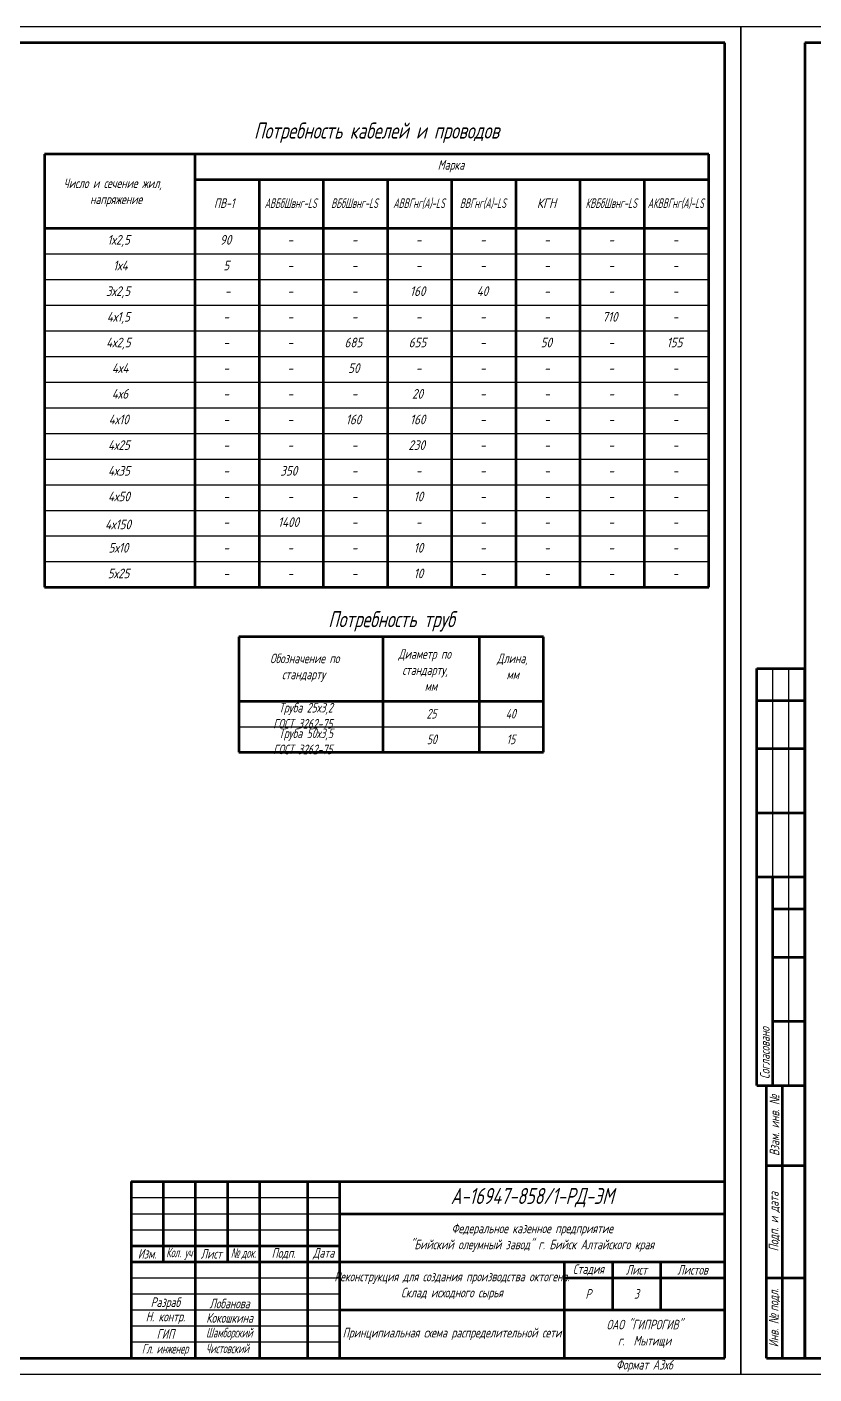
# Model space of a CAD drawing. Header units: millimetres. Extents: x -10490 to 5162, y -5053 to 76.
# Drawn here: x -7741.5 to -7496.2, y -344.1 to 75.9 of the extents above; entities that cross this region are included whole.
import ezdxf
from ezdxf.enums import TextEntityAlignment as Align

# ---------------------------------------------------------------- set-up
doc = ezdxf.new("R2010")
doc.units = ezdxf.units.MM
for name, color, linetype, lineweight in [('Рамка толстая', 7, 'Continuous', 60), ('Рамка тонкая', 5, 'Continuous', 25), ('ТаБлица', 253, 'Continuous', 25), ('Текст', 2, 'Continuous', 25), ('Штампы', 252, 'Continuous', 25)]:
    doc.layers.add(name, color=color, linetype=linetype, lineweight=lineweight)
doc.styles.add('SIMPLEX', font='simplex.shx', dxfattribs={"width": 0.7, "oblique": 15})

# ---------------------------------------------------------------- blocks, each defined once
blk = doc.blocks.new('A$C4AAC7058')
at = {"layer": 'Рамка толстая'}
for p, q in [((1778, 415), (20, 415)), ((1778, 5), (1778, 415)), ((20, 5), (1778, 5))]:
    blk.add_line(p, q, dxfattribs=at)
at = {"layer": 'Рамка тонкая'}
for p, q in [((1783, 420), (0, 420)), ((1783, 0), (1783, 420)), ((0, 0), (1783, 0))]:
    blk.add_line(p, q, dxfattribs=at)
blk = doc.blocks.new('A$C0CDB385D')
at = {"layer": 'Рамка толстая'}
for p, q in [((20, 415), (20, 5)), ((589, 415), (20, 415)), ((20, 5), (589, 5))]:
    blk.add_line(p, q, dxfattribs=at)
at = {"layer": 'Рамка тонкая'}
for p, q in [((0, 420), (0, 0)), ((594, 420), (0, 420)), ((0, 0), (594, 0))]:
    blk.add_line(p, q, dxfattribs=at)

msp = doc.modelspace()

# ---------------------------------------------------------------- linework, layer by layer
at = {"layer": 'Рамка тонкая'}
for p, q in [((-7736.04361, 5.14162), (-7529.04361, 5.14162)), ((-7736.04361, -2.85838), (-7529.04361, -2.85838)), ((-7736.04361, -10.85838), (-7529.04361, -10.85838)), ((-7736.04361, -18.85838), (-7529.04361, -18.85838)), ((-7736.04361, -26.85838), (-7529.04361, -26.85838)), ((-7736.04361, -34.85838), (-7529.04361, -34.85838)), ((-7736.04361, -42.85838), (-7529.04361, -42.85838)), ((-7736.04361, -50.85838), (-7529.04361, -50.85838)), ((-7736.04361, -58.85838), (-7529.04361, -58.85838)), ((-7736.04361, -66.85838), (-7529.04361, -66.85838)), ((-7736.04361, -74.85838), (-7529.04361, -74.85838)), ((-7736.04361, -82.85838), (-7529.04361, -82.85838)), ((-7736.04361, -90.85838), (-7529.04361, -90.85838)), ((-7675.47506, -142.30726), (-7580.47506, -142.30726))]:
    msp.add_line(p, q, dxfattribs=at)
at = {"layer": 'ТаБлица', "lineweight": 60}
for p, q in [((-7529.04361, 36.14162), (-7736.04361, 36.14162)), ((-7736.04361, 36.14162), (-7736.04361, -98.85838)), ((-7689.04361, -98.85838), (-7689.04361, 36.14162)), ((-7529.04361, -98.85838), (-7529.04361, 36.14162)), ((-7529.04361, 28.14162), (-7689.04361, 28.14162)), ((-7669.04361, -98.85838), (-7669.04361, 28.14162)), ((-7649.04361, -98.85838), (-7649.04361, 28.14162)), ((-7629.04361, -98.85838), (-7629.04361, 28.14162)), ((-7609.04361, -98.85838), (-7609.04361, 28.14162)), ((-7589.04361, -98.85838), (-7589.04361, 28.14162)), ((-7569.04361, -98.85838), (-7569.04361, 28.14162)), ((-7549.04361, -98.85838), (-7549.04361, 28.14162)), ((-7736.04361, 13.14162), (-7529.04361, 13.14162)), ((-7736.04361, -98.85838), (-7529.04361, -98.85838)), ((-7675.47506, -114.30726), (-7675.47506, -150.30726)), ((-7580.47506, -114.30726), (-7675.47506, -114.30726)), ((-7630.47506, -150.30726), (-7630.47506, -114.30726)), ((-7600.47506, -150.30726), (-7600.47506, -114.30726)), ((-7580.47506, -150.30726), (-7580.47506, -114.30726)), ((-7675.47506, -134.30726), (-7630.47506, -134.30726)), ((-7630.47506, -134.30726), (-7600.47506, -134.30726)), ((-7600.47506, -134.30726), (-7580.47506, -134.30726)), ((-7675.47506, -150.30726), (-7580.47506, -150.30726))]:
    msp.add_line(p, q, dxfattribs=at)
at = {"layer": 'Штампы', "lineweight": 60}
for p, q in [((-7514.04361, -254.14685), (-7514.04361, -124.14685)), ((-7514.04361, -124.14685), (-7499.04361, -124.14685)), ((-7499.04361, -254.14685), (-7499.04361, -124.14685)), ((-7514.04361, -134.14685), (-7499.04361, -134.14685)), ((-7514.04361, -149.14685), (-7499.04361, -149.14685)), ((-7514.04361, -169.14685), (-7499.04361, -169.14685)), ((-7514.04361, -189.14685), (-7499.04361, -189.14685)), ((-7509.04361, -254.14685), (-7509.04361, -189.14685)), ((-7509.04361, -199.14685), (-7499.04361, -199.14685)), ((-7509.04361, -214.14685), (-7499.04361, -214.14685)), ((-7509.04361, -234.14685), (-7499.04361, -234.14685)), ((-7514.04361, -254.14685), (-7499.04361, -254.14685)), ((-7511.04361, -339.14685), (-7511.04361, -254.14685)), ((-7511.04361, -254.14685), (-7499.04361, -254.14685)), ((-7506.04361, -339.14685), (-7506.04361, -254.14685)), ((-7499.04361, -339.14685), (-7499.04361, -254.14685)), ((-7511.04361, -279.14685), (-7499.04361, -279.14685)), ((-7709.04362, -284.14683), (-7524.04362, -284.14683)), ((-7709.04362, -284.14683), (-7709.04362, -339.14683)), ((-7699.04362, -284.14683), (-7699.04362, -309.14683)), ((-7689.04362, -284.14683), (-7689.04362, -339.14683)), ((-7679.04362, -284.14683), (-7679.04362, -309.14683)), ((-7669.04362, -284.14683), (-7669.04362, -339.14683)), ((-7654.04362, -284.14683), (-7654.04362, -339.14683)), ((-7644.04362, -284.14683), (-7644.04362, -339.14683)), ((-7644.04362, -294.14683), (-7524.04362, -294.14683)), ((-7709.04362, -304.14683), (-7644.04362, -304.14683)), ((-7709.04362, -309.14683), (-7524.04362, -309.14683)), ((-7574.04362, -309.14683), (-7574.04362, -339.14683)), ((-7559.04362, -309.14683), (-7559.04362, -324.14683)), ((-7544.04362, -309.14683), (-7544.04362, -324.14683)), ((-7574.04362, -314.14683), (-7524.04362, -314.14683)), ((-7511.04361, -314.14685), (-7499.04361, -314.14685)), ((-7644.04362, -324.14683), (-7524.04362, -324.14683)), ((-7511.04361, -339.14685), (-7499.04361, -339.14685))]:
    msp.add_line(p, q, dxfattribs=at)
at = {"layer": 'Штампы', "color": 5, "lineweight": 25}
for p, q in [((-7509.04361, -189.14685), (-7509.04361, -124.14685)), ((-7504.04361, -254.14685), (-7504.04361, -124.14685)), ((-7709.04362, -289.14683), (-7644.04362, -289.14683)), ((-7709.04362, -294.14683), (-7644.04362, -294.14683)), ((-7709.04362, -299.14683), (-7644.04362, -299.14683)), ((-7709.04362, -314.14683), (-7644.04362, -314.14683)), ((-7709.04362, -319.14683), (-7644.04362, -319.14683)), ((-7709.04362, -324.14683), (-7644.04362, -324.14683)), ((-7709.04362, -329.14683), (-7644.04362, -329.14683)), ((-7709.04362, -334.14683), (-7644.04362, -334.14683))]:
    msp.add_line(p, q, dxfattribs=at)

# ---------------------------------------------------------------- block references
for name, p in [('A$C4AAC7058', (-9302.04361, -344.14685)), ('A$C0CDB385D', (-7519.0436, -344.14684))]:
    msp.add_blockref(name, p)

# ---------------------------------------------------------------- texts
at = {"layer": 'Текст', "style": 'SIMPLEX', "oblique": 15, "width": 0.7}
for s, p in [('Потребность кабелей и проводов', (-7632.54361, 41.03001)), ('Потребность труб', (-7627.90857, -111.29582))]:
    msp.add_text(s, height=5, dxfattribs=at).set_placement(p, align=Align.CENTER)
at = {"layer": 'Текст', "char_height": 3, "attachment_point": 1, "style": 'SIMPLEX'}
for s, width, heights, insert in [('\\pi75.009;Марка', 159.4541864, [4.4326], (-7688.4978, 34.34918)), ('\\pi4.9723;Число и сечение жил, \\P\\pi13.209;напряжение', 45, [10.20556], (-7735.04361, 28.61203)), ('\\pi5.2752;ПВ-1', 18.4541864, [4.4326], (-7688.4978, 22.40719)), ('\\pi1.0254;{\\W0.5;АВБбШвнг-LS}', 18.4541864, [4.4326], (-7668.4978, 22.40719)), ('\\pi1.7754;{\\W0.5;ВБбШвнг-LS}', 18.4541864, [4.4326], (-7648.4978, 22.40719)), ('\\pi1.1326;{\\W0.5;АВВГнг(А)-LS}', 18.4541864, [4.4326], (-7628.4978, 22.40719)), ('\\pi1.8826;{\\W0.5;ВВГнг(А)-LS}', 18.4541864, [4.4326], (-7608.4978, 22.40719)), ('\\pi5.9109;{\\W0.8;КГН}', 18.4541864, [4.4326], (-7588.4978, 22.40719)), ('\\pi1.0612;{\\W0.5;КВБбШвнг-LS}', 18.4541864, [4.4326], (-7568.4978, 22.40719)), ('\\pi0.4183;{\\W0.5;АКВВГнг(А)-LS}', 18.4541864, [4.4326], (-7548.4978, 22.40719)), ('\\pi19.054;{\\W0.8;1х2,5}', 46.4541864, [4.4326], (-7735.4978, 10.96822)), ('\\pi7.1306;{\\W0.8;90}', 18.4541864, [4.4326], (-7688.4978, 10.96822)), ('\\pi8.1985;{\\W0.8;-}', 18.4541864, [4.4326], (-7668.4978, 10.96822)), ('\\pi8.1985;{\\W0.8;-}', 18.4541864, [4.4326], (-7648.4978, 10.96822)), ('\\pi8.1985;{\\W0.8;-}', 18.4541864, [4.4326], (-7628.4978, 10.96822)), ('\\pi8.1985;{\\W0.8;-}', 18.4541864, [4.4326], (-7608.4978, 10.96822)), ('\\pi8.1985;{\\W0.8;-}', 18.4541864, [4.4326], (-7588.4978, 10.96822)), ('\\pi8.1985;{\\W0.8;-}', 18.4541864, [4.4326], (-7568.4978, 10.96822)), ('\\pi8.1985;{\\W0.8;-}', 18.4541864, [4.4326], (-7548.4978, 10.96822)), ('\\pi20.865;{\\W0.8;1х4}', 46.4541864, [4.4326], (-7735.4978, 2.96822)), ('\\pi8.216;{\\W0.8;5}', 18.4541864, [4.4326], (-7688.4978, 2.96822)), ('\\pi8.1985;{\\W0.8;-}', 18.4541864, [4.4326], (-7668.4978, 2.96822)), ('\\pi8.1985;{\\W0.8;-}', 18.4541864, [4.4326], (-7648.4978, 2.96822)), ('\\pi8.1985;{\\W0.8;-}', 18.4541864, [4.4326], (-7628.4978, 2.96822)), ('\\pi8.1985;{\\W0.8;-}', 18.4541864, [4.4326], (-7608.4978, 2.96822)), ('\\pi8.1985;{\\W0.8;-}', 18.4541864, [4.4326], (-7588.4978, 2.96822)), ('\\pi8.1985;{\\W0.8;-}', 18.4541864, [4.4326], (-7568.4978, 2.96822)), ('\\pi8.1985;{\\W0.8;-}', 18.4541864, [4.4326], (-7548.4978, 2.96822)), ('\\pi18.616;{\\W0.8;3х2,5}', 46.4541864, [4.4326], (-7735.4978, -5.03178)), ('\\pi8.1985;{\\W0.8;-}', 18.4541864, [4.4326], (-7688.00727, -5.03178)), ('\\pi8.1985;{\\W0.8;-}', 18.4541864, [4.4326], (-7668.4978, -5.03178)), ('\\pi8.1985;{\\W0.8;-}', 18.4541864, [4.4326], (-7648.4978, -5.03178)), ('\\pi6.3874;{\\W0.8;160}', 18.4541864, [4.4326], (-7628.4978, -5.03178)), ('\\pi7.15;{\\W0.8;40}', 18.4541864, [4.4326], (-7608.4978, -5.03178)), ('\\pi8.1985;{\\W0.8;-}', 18.4541864, [4.4326], (-7588.4978, -5.03178)), ('\\pi8.1985;{\\W0.8;-}', 18.4541864, [4.4326], (-7568.4978, -5.03178)), ('\\pi8.1985;{\\W0.8;-}', 18.4541864, [4.4326], (-7548.4978, -5.03178)), ('\\pi18.902;{\\W0.8;4х1,5}', 46.4541864, [4.4326], (-7735.4978, -13.03178)), ('\\pi8.1985;{\\W0.8;-}', 18.4541864, [4.4326], (-7688.4978, -13.03178)), ('\\pi8.1985;{\\W0.8;-}', 18.4541864, [4.4326], (-7668.4978, -13.03178)), ('\\pi8.1985;{\\W0.8;-}', 18.4541864, [4.4326], (-7648.4978, -13.03178)), ('\\pi8.1985;{\\W0.8;-}', 18.4541864, [4.4326], (-7628.4978, -13.03178)), ('\\pi8.1985;{\\W0.8;-}', 18.4541864, [4.4326], (-7608.4978, -13.03178)), ('\\pi8.1985;{\\W0.8;-}', 18.4541864, [4.4326], (-7588.4978, -13.03178)), ('\\pi6.3303;{\\W0.8;710}', 18.4541864, [4.4326], (-7568.4978, -13.03178)), ('\\pi8.1985;{\\W0.8;-}', 18.4541864, [4.4326], (-7548.4978, -13.03178)), ('\\pi18.673;{\\W0.8;4х2,5}', 46.4541864, [4.4326], (-7735.4978, -21.03178)), ('\\pi8.1985;{\\W0.8;-}', 18.4541864, [4.4326], (-7688.4978, -21.03178)), ('\\pi8.1985;{\\W0.8;-}', 18.4541864, [4.4326], (-7668.4978, -21.03178)), ('\\pi5.9683;{\\W0.8;685}', 18.4541864, [4.4326], (-7648.4978, -21.03178)), ('\\pi5.9683;{\\W0.8;655}', 18.4541864, [4.4326], (-7628.4978, -21.03178)), ('\\pi8.1985;{\\W0.8;-}', 18.4541864, [4.4326], (-7608.4978, -21.03178)), ('\\pi7.0926;{\\W0.8;50}', 18.4541864, [4.4326], (-7588.4978, -21.03178)), ('\\pi8.1985;{\\W0.8;-}', 18.4541864, [4.4326], (-7568.4978, -21.03178)), ('\\pi6.368;{\\W0.8;155}', 18.4541864, [4.4326], (-7548.4978, -21.03178)), ('\\pi20.484;{\\W0.8;4х4}', 46.4541864, [4.4326], (-7735.4978, -29.03178)), ('\\pi7.0926;{\\W0.8;50}', 18.4541864, [4.4326], (-7648.4978, -29.03178)), ('\\pi8.1985;{\\W0.8;-}', 18.4541864, [4.4326], (-7688.4978, -29.03178)), ('\\pi8.1985;{\\W0.8;-}', 18.4541864, [4.4326], (-7668.4978, -29.03178)), ('\\pi8.1985;{\\W0.8;-}', 18.4541864, [4.4326], (-7628.4978, -29.03178)), ('\\pi8.1985;{\\W0.8;-}', 18.4541864, [4.4326], (-7608.4978, -29.03178)), ('\\pi8.1985;{\\W0.8;-}', 18.4541864, [4.4326], (-7588.4978, -29.03178)), ('\\pi8.1985;{\\W0.8;-}', 18.4541864, [4.4326], (-7568.4978, -29.03178)), ('\\pi8.1985;{\\W0.8;-}', 18.4541864, [4.4326], (-7548.4978, -29.03178)), ('\\pi20.445;{\\W0.8;4х6}', 46.4541864, [4.4326], (-7735.4978, -37.03178)), ('\\pi7.016;{\\W0.8;20}', 18.4541864, [4.4326], (-7628.4978, -37.03178)), ('\\pi8.1985;{\\W0.8;-}', 18.4541864, [4.4326], (-7688.4978, -37.03178)), ('\\pi8.1985;{\\W0.8;-}', 18.4541864, [4.4326], (-7668.4978, -37.03178)), ('\\pi8.1985;{\\W0.8;-}', 18.4541864, [4.4326], (-7648.4978, -37.03178)), ('\\pi8.1985;{\\W0.8;-}', 18.4541864, [4.4326], (-7608.4978, -37.03178)), ('\\pi8.1985;{\\W0.8;-}', 18.4541864, [4.4326], (-7588.4978, -37.03178)), ('\\pi8.1985;{\\W0.8;-}', 18.4541864, [4.4326], (-7568.4978, -37.03178)), ('\\pi8.1985;{\\W0.8;-}', 18.4541864, [4.4326], (-7548.4978, -37.03178)), ('\\pi19.493;{\\W0.8;4х10}', 46.4541864, [4.4326], (-7735.4978, -45.03178)), ('\\pi6.3874;{\\W0.8;160}', 18.4541864, [4.4326], (-7648.4978, -45.03178)), ('\\pi6.3874;{\\W0.8;160}', 18.4541864, [4.4326], (-7628.4978, -45.03178)), ('\\pi8.1985;{\\W0.8;-}', 18.4541864, [4.4326], (-7688.4978, -45.03178)), ('\\pi8.1985;{\\W0.8;-}', 18.4541864, [4.4326], (-7668.4978, -45.03178)), ('\\pi8.1985;{\\W0.8;-}', 18.4541864, [4.4326], (-7608.4978, -45.03178)), ('\\pi8.1985;{\\W0.8;-}', 18.4541864, [4.4326], (-7588.4978, -45.03178)), ('\\pi8.1985;{\\W0.8;-}', 18.4541864, [4.4326], (-7568.4978, -45.03178)), ('\\pi8.1985;{\\W0.8;-}', 18.4541864, [4.4326], (-7548.4978, -45.03178)), ('\\pi19.245;{\\W0.8;4х25}', 46.4541864, [4.4326], (-7735.4978, -53.03178)), ('\\pi5.8732;{\\W0.8;230}', 18.4541864, [4.4326], (-7628.4978, -53.03178)), ('\\pi8.1985;{\\W0.8;-}', 18.4541864, [4.4326], (-7688.4978, -53.03178)), ('\\pi8.1985;{\\W0.8;-}', 18.4541864, [4.4326], (-7668.4978, -53.03178)), ('\\pi8.1985;{\\W0.8;-}', 18.4541864, [4.4326], (-7648.4978, -53.03178)), ('\\pi8.1985;{\\W0.8;-}', 18.4541864, [4.4326], (-7608.4978, -53.03178)), ('\\pi8.1985;{\\W0.8;-}', 18.4541864, [4.4326], (-7588.4978, -53.03178)), ('\\pi8.1985;{\\W0.8;-}', 18.4541864, [4.4326], (-7568.4978, -53.03178)), ('\\pi8.1985;{\\W0.8;-}', 18.4541864, [4.4326], (-7548.4978, -53.03178)), ('\\pi19.245;{\\W0.8;4х35}', 46.4541864, [4.4326], (-7735.4978, -61.03178)), ('\\pi8.1985;{\\W0.8;-}', 18.4541864, [4.4326], (-7688.4978, -61.03178)), ('\\pi5.9497;{\\W0.8;350}', 18.4541864, [4.4326], (-7668.4978, -61.03178)), ('\\pi8.1985;{\\W0.8;-}', 18.4541864, [4.4326], (-7648.4978, -61.03178)), ('\\pi8.1985;{\\W0.8;-}', 18.4541864, [4.4326], (-7628.4978, -61.03178)), ('\\pi8.1985;{\\W0.8;-}', 18.4541864, [4.4326], (-7608.4978, -61.03178)), ('\\pi8.1985;{\\W0.8;-}', 18.4541864, [4.4326], (-7588.4978, -61.03178)), ('\\pi8.1985;{\\W0.8;-}', 18.4541864, [4.4326], (-7568.4978, -61.03178)), ('\\pi8.1985;{\\W0.8;-}', 18.4541864, [4.4326], (-7548.4978, -61.03178)), ('\\pi19.264;{\\W0.8;4х50}', 46.4541864, [4.4326], (-7735.4978, -69.03178)), ('\\pi8.1985;{\\W0.8;-}', 18.4541864, [4.4326], (-7688.4978, -69.03178)), ('\\pi8.1985;{\\W0.8;-}', 18.4541864, [4.4326], (-7668.4978, -69.03178)), ('\\pi8.1985;{\\W0.8;-}', 18.4541864, [4.4326], (-7648.4978, -69.03178)), ('\\pi7.5303;{\\W0.8;10}', 18.4541864, [4.4326], (-7628.4978, -69.03178)), ('\\pi8.1985;{\\W0.8;-}', 18.4541864, [4.4326], (-7608.4978, -69.03178)), ('\\pi8.1985;{\\W0.8;-}', 18.4541864, [4.4326], (-7588.4978, -69.03178)), ('\\pi8.1985;{\\W0.8;-}', 18.4541864, [4.4326], (-7568.4978, -69.03178)), ('\\pi8.1985;{\\W0.8;-}', 18.4541864, [4.4326], (-7548.4978, -69.03178)), ('\\pi18.35;{\\W0.8;4х150}', 46.4541864, [4.4326], (-7735.4978, -77.75656)), ('\\pi8.1985;{\\W0.8;-}', 18.4541864, [4.4326], (-7688.4978, -77.03178)), ('\\pi5.2446;{\\W0.8;1400}', 18.4541864, [4.4326], (-7668.4978, -77.03178)), ('\\pi8.1985;{\\W0.8;-}', 18.4541864, [4.4326], (-7648.4978, -77.03178)), ('\\pi8.1985;{\\W0.8;-}', 18.4541864, [4.4326], (-7628.4978, -77.03178)), ('\\pi8.1985;{\\W0.8;-}', 18.4541864, [4.4326], (-7608.4978, -77.03178)), ('\\pi8.1985;{\\W0.8;-}', 18.4541864, [4.4326], (-7588.4978, -77.03178)), ('\\pi8.1985;{\\W0.8;-}', 18.4541864, [4.4326], (-7568.4978, -77.03178)), ('\\pi8.1985;{\\W0.8;-}', 18.4541864, [4.4326], (-7548.4978, -77.03178)), ('\\pi19.435;{\\W0.8;5х10}', 46.4541864, [4.4326], (-7735.4978, -85.03178)), ('\\pi8.1985;{\\W0.8;-}', 18.4541864, [4.4326], (-7688.4978, -85.03178)), ('\\pi8.1985;{\\W0.8;-}', 18.4541864, [4.4326], (-7668.4978, -85.03178)), ('\\pi8.1985;{\\W0.8;-}', 18.4541864, [4.4326], (-7648.4978, -85.03178)), ('\\pi7.5303;{\\W0.8;10}', 18.4541864, [4.4326], (-7628.4978, -85.03178)), ('\\pi8.1985;{\\W0.8;-}', 18.4541864, [4.4326], (-7608.4978, -85.03178)), ('\\pi8.1985;{\\W0.8;-}', 18.4541864, [4.4326], (-7588.4978, -85.03178)), ('\\pi8.1985;{\\W0.8;-}', 18.4541864, [4.4326], (-7568.4978, -85.03178)), ('\\pi8.1985;{\\W0.8;-}', 18.4541864, [4.4326], (-7548.4978, -85.03178)), ('\\pi19.187;{\\W0.8;5х25}', 46.4541864, [4.4326], (-7735.4978, -93.03178)), ('\\pi8.1985;{\\W0.8;-}', 18.4541864, [4.4326], (-7688.4978, -93.03178)), ('\\pi8.1985;{\\W0.8;-}', 18.4541864, [4.4326], (-7668.4978, -93.03178)), ('\\pi8.1985;{\\W0.8;-}', 18.4541864, [4.4326], (-7648.4978, -93.03178)), ('\\pi7.5303;{\\W0.8;10}', 18.4541864, [4.4326], (-7628.4978, -93.03178)), ('\\pi8.1985;{\\W0.8;-}', 18.4541864, [4.4326], (-7608.4978, -93.03178)), ('\\pi8.1985;{\\W0.8;-}', 18.4541864, [4.4326], (-7588.4978, -93.03178)), ('\\pi8.1985;{\\W0.8;-}', 18.4541864, [4.4326], (-7568.4978, -93.03178)), ('\\pi8.1985;{\\W0.8;-}', 18.4541864, [4.4326], (-7548.4978, -93.03178)), ('\\pi8.7352;Обозначение по \\P\\pi12.439;стандарту', 43, [10.20556], (-7674.47506, -119.51808)), ('\\pi3.7129;Диаметр по \\P\\pi4.9395;стандарту,\\P\\pi11.932;мм', 28, [13.51971], (-7629.47506, -118.15596)), ('\\pi4.4543;Длина,\\P\\pi7.4321;мм', 19, [10.20556], (-7599.47506, -119.51808)), ('\\pi12.498;25', 29, [3.68636], (-7629.47506, -136.7685)), ('\\pi7.1586;40', 18, [3.68636], (-7599.47506, -136.7685)), ('\\pi12.601;50', 29, [3.68636], (-7629.47506, -144.7685)), ('\\pi7.4481;15', 18, [3.68636], (-7599.47506, -144.7685))]:
    msp.add_mtext_dynamic_manual_height_columns(s, width=width, gutter_width=12.5, heights=heights, dxfattribs=dict(at, insert=insert))
at = {"layer": 'Текст'}
note = msp.add_mtext_dynamic_manual_height_columns('\\pi11.475;Труба 25х3,2 \\P', width=43, gutter_width=12.5, heights=[7.4186, 0], dxfattribs=dict(at, insert=(-7674.47506, -134.88866), char_height=3, attachment_point=1, style='SIMPLEX'))
for column, words in zip(note.columns.linked_columns, ['\\pi9.6981;ГОСТ 3262-75']):
    column.text = words
note = msp.add_mtext_dynamic_manual_height_columns('\\pi11.448;Труба 50х3,5 \\P', width=43, gutter_width=12.5, heights=[7.4186, 0], dxfattribs=dict(at, insert=(-7674.47506, -142.88866), char_height=3, attachment_point=1, style='SIMPLEX'))
for column, words in zip(note.columns.linked_columns, ['\\pi9.6981;ГОСТ 3262-75']):
    column.text = words
at = {"layer": 'Штампы', "color": 2, "char_height": 3, "rotation": 90, "style": 'SIMPLEX'}
for s, insert, width, attachment_point in [('Согласовано', (-7511.54361, -252.14685), 61, 4), ('Взам. инв. {\\fArial|b0|i0|c204|p34;№}', (-7508.54361, -266.64685), 25, 5), ('Подп. и дата', (-7508.54361, -296.64685), 35, 5), ('Инв. {\\fArial|b0|i0|c204|p34;№ }подл.', (-7508.54361, -326.64685), 25, 5)]:
    msp.add_mtext(s, dxfattribs=dict(at, insert=insert, width=width, attachment_point=attachment_point))
at = {"layer": 'Штампы', "color": 2, "attachment_point": 5, "style": 'SIMPLEX'}
for s, insert, char_height, width in [('А-16947-858/1-РД-ЭМ', (-7584.04362, -289.14683), 5, 120), ('Федеральное казенное предприятие\\P"Бийский олеумный завод" г. Бийск Алтайского края', (-7584.04362, -301.64683), 3, 120), ('Изм.', (-7704.04362, -306.64683), 3, 10), ('{\\W0.5;Кол. уч}', (-7694.04362, -306.64683), 3, 10), ('{\\W0.7;Лист}', (-7684.04362, -306.64683), 3, 10), ('{\\fArial|b0|i0|c204|p34;\\W0.6;№ \\Fsimplex|c204;док.}', (-7674.04362, -306.64683), 3, 10), ('Подп.', (-7661.54362, -306.64683), 3, 15), ('{\\W0.7;Дата}', (-7649.04362, -306.64683), 3, 10), ('Стадия', (-7566.54362, -311.64683), 3, 15), ('Лист', (-7551.54362, -311.64683), 3, 15), ('Листов', (-7534.04362, -311.64683), 3, 20), ('Реконструкция для создания производства октогена. \\PСклад исходного сырья', (-7609.04362, -316.64683), 3, 70), ('Р', (-7566.54362, -319.14683), 3, 15), ('3', (-7551.54362, -319.14683), 3, 15), (' Разраб', (-7699.04362, -322.14683), 3, 20), (' Лобанова', (-7679.04362, -322.14683), 3, 20), (' Н. контр.', (-7699.04362, -326.64683), 3, 20), (' Кокошкина', (-7679.04362, -326.64683), 3, 20), ('ОАО "ГИПРОГИВ"\\Pг.  Мытищи', (-7549.04362, -331.64683), 3, 50), (' ГИП', (-7699.04362, -331.64683), 3, 20), ('{\\W0.6; Шамборский}', (-7679.04362, -331.64683), 3, 20), ('Принципиальная схема распределительной сети', (-7609.04362, -331.64683), 3, 70), ('{\\W0.6; Гл. инженер}', (-7699.04362, -336.64683), 3, 20), ('{\\W0.6;Чистовский}', (-7679.04362, -336.14683), 3, 20), ('Формат А3х6', (-7549.04362, -341.64683), 3, 50)]:
    msp.add_mtext(s, dxfattribs=dict(at, insert=insert, char_height=char_height, width=width))

doc.saveas('drawing.dxf')
